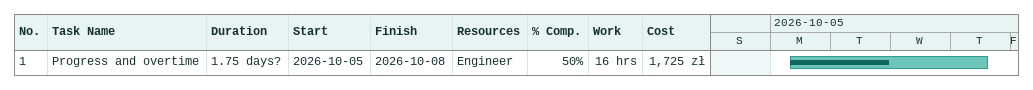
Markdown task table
| ID | Task | Duration | Start | Finish | Resources | % complete | Work (h) | Cost (zł) |
|---|---|---|---|---|---|---|---|---|
| 1 | Progress and overtime | 1.75d? | 2026-10-05 | 2026-10-08 | Engineer | 50 | 16 | 1725 |
